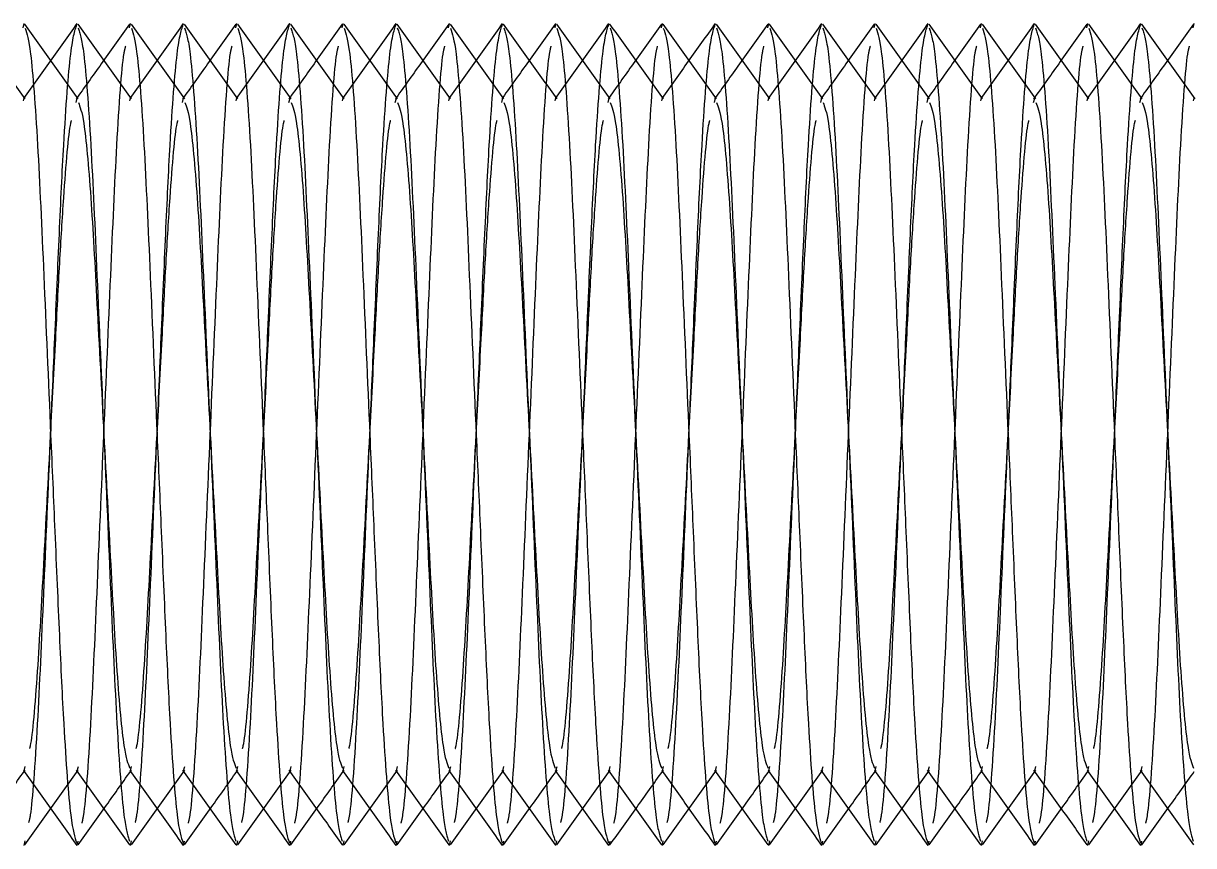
# Model space of a CAD drawing. Header units: metres. Extents: x 0 to 63075, y 0 to 44550.
# Drawn here: x 36591.33 to 36613.33, y 35156.54 to 35172 of the extents above; entities that cross this region are included whole.
import ezdxf

# ---------------------------------------------------------------- set-up
doc = ezdxf.new("R2010")
doc.units = ezdxf.units.M
doc.header["$LTSCALE"] = 75
doc.linetypes.add('HIDDEN2', pattern=[4.7625, 3.175, -1.5875])
for name, color, linetype in [('SDM', 7, 'Continuous'), ('SL4', 4, 'Continuous'), ('ST1', 7, 'HIDDEN2')]:
    doc.layers.add(name, color=color, linetype=linetype)

# ---------------------------------------------------------------- blocks, each defined once
blk = doc.blocks.new('A$Cf5e9a517')
at = {"layer": 'SL4'}
for p, q in [((429.071, 1605.993), (429.089, 1606.077)), ((431.071, 1605.993), (431.089, 1606.077)), ((433.071, 1605.993), (433.089, 1606.077)), ((435.071, 1605.993), (435.089, 1606.077)), ((437.071, 1605.993), (437.089, 1606.077)), ((439.071, 1605.993), (439.089, 1606.077)), ((441.071, 1605.993), (441.089, 1606.077)), ((443.071, 1605.993), (443.089, 1606.077)), ((445.071, 1605.993), (445.089, 1606.077)), ((447.071, 1605.993), (447.089, 1606.077)), ((449.071, 1605.993), (449.089, 1606.077)), ((451.071, 1605.993), (451.089, 1606.077)), ((430.089, 1590.623), (430.106, 1590.704)), ((432.089, 1590.623), (432.106, 1590.704)), ((434.089, 1590.623), (434.106, 1590.704)), ((436.089, 1590.623), (436.106, 1590.704)), ((438.089, 1590.623), (438.106, 1590.704)), ((440.089, 1590.623), (440.106, 1590.704)), ((442.089, 1590.623), (442.106, 1590.704)), ((444.089, 1590.623), (444.106, 1590.704)), ((446.089, 1590.623), (446.106, 1590.704)), ((448.089, 1590.623), (448.106, 1590.704)), ((450.089, 1590.623), (450.106, 1590.704))]:
    blk.add_line(p, q, dxfattribs=at)
for points, knots in [([(430.108, 1604.657), (429.941, 1604.892), (429.607, 1605.36), (429.273, 1605.83), (429.106, 1606.064)], [0, 0, 0, 0, 0.49997, 1, 1, 1, 1]), ([(431.072, 1606.065), (430.905, 1605.831), (430.577, 1605.37), (430.249, 1604.91), (430.089, 1604.685)], [0, 0, 0, 0, 0.510193, 1, 1, 1, 1]), ([(432.108, 1604.657), (431.941, 1604.892), (431.607, 1605.36), (431.273, 1605.83), (431.106, 1606.064)], [0, 0, 0, 0, 0.49997, 1, 1, 1, 1]), ([(433.072, 1606.065), (432.905, 1605.831), (432.577, 1605.37), (432.249, 1604.91), (432.089, 1604.685)], [0, 0, 0, 0, 0.510193, 1, 1, 1, 1]), ([(434.108, 1604.657), (433.941, 1604.892), (433.607, 1605.36), (433.273, 1605.83), (433.106, 1606.064)], [0, 0, 0, 0, 0.49997, 1, 1, 1, 1]), ([(435.072, 1606.065), (434.905, 1605.831), (434.577, 1605.37), (434.249, 1604.91), (434.089, 1604.685)], [0, 0, 0, 0, 0.510193, 1, 1, 1, 1]), ([(436.108, 1604.657), (435.941, 1604.892), (435.607, 1605.36), (435.273, 1605.83), (435.106, 1606.064)], [0, 0, 0, 0, 0.49997, 1, 1, 1, 1]), ([(437.072, 1606.065), (436.905, 1605.831), (436.577, 1605.37), (436.249, 1604.91), (436.089, 1604.685)], [0, 0, 0, 0, 0.510193, 1, 1, 1, 1]), ([(438.108, 1604.657), (437.941, 1604.892), (437.607, 1605.36), (437.273, 1605.83), (437.106, 1606.064)], [0, 0, 0, 0, 0.49997, 1, 1, 1, 1]), ([(439.072, 1606.065), (438.905, 1605.831), (438.577, 1605.37), (438.249, 1604.91), (438.089, 1604.685)], [0, 0, 0, 0, 0.510193, 1, 1, 1, 1]), ([(440.108, 1604.657), (439.941, 1604.892), (439.607, 1605.36), (439.273, 1605.83), (439.106, 1606.064)], [0, 0, 0, 0, 0.49997, 1, 1, 1, 1]), ([(441.072, 1606.065), (440.905, 1605.831), (440.577, 1605.37), (440.249, 1604.91), (440.089, 1604.685)], [0, 0, 0, 0, 0.510193, 1, 1, 1, 1]), ([(442.108, 1604.657), (441.941, 1604.892), (441.607, 1605.36), (441.273, 1605.83), (441.106, 1606.064)], [0, 0, 0, 0, 0.49997, 1, 1, 1, 1]), ([(443.072, 1606.065), (442.905, 1605.831), (442.577, 1605.37), (442.249, 1604.91), (442.089, 1604.685)], [0, 0, 0, 0, 0.5101931, 1, 1, 1, 1]), ([(444.108, 1604.657), (443.941, 1604.892), (443.607, 1605.36), (443.273, 1605.83), (443.106, 1606.064)], [0, 0, 0, 0, 0.49997, 1, 1, 1, 1]), ([(445.072, 1606.065), (444.905, 1605.831), (444.577, 1605.37), (444.249, 1604.91), (444.089, 1604.685)], [0, 0, 0, 0, 0.5101931, 1, 1, 1, 1]), ([(446.108, 1604.657), (445.941, 1604.892), (445.607, 1605.36), (445.273, 1605.83), (445.106, 1606.064)], [0, 0, 0, 0, 0.49997, 1, 1, 1, 1]), ([(447.072, 1606.065), (446.905, 1605.831), (446.577, 1605.37), (446.249, 1604.91), (446.089, 1604.685)], [0, 0, 0, 0, 0.5101931, 1, 1, 1, 1]), ([(448.108, 1604.657), (447.941, 1604.892), (447.607, 1605.36), (447.273, 1605.83), (447.106, 1606.064)], [0, 0, 0, 0, 0.49997, 1, 1, 1, 1]), ([(449.072, 1606.065), (448.905, 1605.831), (448.577, 1605.37), (448.249, 1604.91), (448.089, 1604.685)], [0, 0, 0, 0, 0.510193, 1, 1, 1, 1]), ([(450.108, 1604.657), (449.941, 1604.892), (449.607, 1605.36), (449.273, 1605.83), (449.106, 1606.064)], [0, 0, 0, 0, 0.49997, 1, 1, 1, 1]), ([(451.072, 1606.065), (450.905, 1605.831), (450.577, 1605.37), (450.249, 1604.91), (450.089, 1604.685)], [0, 0, 0, 0, 0.510193, 1, 1, 1, 1]), ([(429.107, 1605.989), (429.141, 1605.887), (429.216, 1605.661), (429.345, 1603.939), (429.458, 1601.39), (429.571, 1598.751), (429.672, 1596.426), (429.752, 1594.531), (429.845, 1592.591), (429.964, 1591.009), (430.041, 1590.781), (430.078, 1590.674)], [0, 0, 0, 0, 0.1083278, 0.2394956, 0.3654849, 0.4955173, 0.5738097, 0.663359, 0.7524373, 0.8836052, 1, 1, 1, 1]), ([(431.107, 1605.989), (431.141, 1605.887), (431.216, 1605.661), (431.345, 1603.939), (431.458, 1601.39), (431.571, 1598.751), (431.672, 1596.426), (431.752, 1594.531), (431.845, 1592.591), (431.964, 1591.009), (432.041, 1590.781), (432.078, 1590.674)], [0, 0, 0, 0, 0.108328, 0.239496, 0.365485, 0.495517, 0.57381, 0.663359, 0.752437, 0.883605, 1, 1, 1, 1]), ([(433.107, 1605.989), (433.141, 1605.887), (433.216, 1605.661), (433.345, 1603.939), (433.458, 1601.39), (433.571, 1598.751), (433.672, 1596.426), (433.752, 1594.531), (433.845, 1592.591), (433.964, 1591.009), (434.041, 1590.781), (434.078, 1590.674)], [0, 0, 0, 0, 0.108328, 0.239496, 0.365485, 0.495517, 0.57381, 0.663359, 0.752437, 0.883605, 1, 1, 1, 1]), ([(435.107, 1605.989), (435.141, 1605.887), (435.216, 1605.661), (435.345, 1603.939), (435.458, 1601.39), (435.571, 1598.751), (435.672, 1596.426), (435.752, 1594.531), (435.845, 1592.591), (435.964, 1591.009), (436.041, 1590.781), (436.078, 1590.674)], [0, 0, 0, 0, 0.108328, 0.239496, 0.365485, 0.495517, 0.57381, 0.663359, 0.752437, 0.883605, 1, 1, 1, 1]), ([(437.107, 1605.989), (437.141, 1605.887), (437.216, 1605.661), (437.345, 1603.939), (437.458, 1601.39), (437.571, 1598.751), (437.672, 1596.426), (437.752, 1594.531), (437.845, 1592.591), (437.964, 1591.009), (438.041, 1590.781), (438.078, 1590.674)], [0, 0, 0, 0, 0.108328, 0.239496, 0.365485, 0.495517, 0.57381, 0.663359, 0.752437, 0.883605, 1, 1, 1, 1]), ([(439.107, 1605.989), (439.141, 1605.887), (439.216, 1605.661), (439.345, 1603.939), (439.458, 1601.39), (439.571, 1598.751), (439.672, 1596.426), (439.752, 1594.531), (439.845, 1592.591), (439.964, 1591.009), (440.041, 1590.781), (440.078, 1590.674)], [0, 0, 0, 0, 0.108328, 0.239496, 0.365485, 0.495517, 0.57381, 0.663359, 0.752437, 0.883605, 1, 1, 1, 1]), ([(441.107, 1605.989), (441.141, 1605.887), (441.216, 1605.661), (441.345, 1603.939), (441.458, 1601.39), (441.571, 1598.751), (441.672, 1596.426), (441.752, 1594.531), (441.845, 1592.591), (441.964, 1591.009), (442.041, 1590.781), (442.078, 1590.674)], [0, 0, 0, 0, 0.108328, 0.239496, 0.365485, 0.495517, 0.57381, 0.663359, 0.752437, 0.883605, 1, 1, 1, 1]), ([(443.107, 1605.989), (443.141, 1605.887), (443.216, 1605.661), (443.345, 1603.939), (443.458, 1601.39), (443.571, 1598.751), (443.672, 1596.426), (443.752, 1594.531), (443.845, 1592.591), (443.964, 1591.009), (444.041, 1590.781), (444.078, 1590.674)], [0, 0, 0, 0, 0.108328, 0.239496, 0.365485, 0.495517, 0.57381, 0.663359, 0.752437, 0.883605, 1, 1, 1, 1]), ([(445.107, 1605.989), (445.141, 1605.887), (445.216, 1605.661), (445.345, 1603.939), (445.458, 1601.39), (445.571, 1598.751), (445.672, 1596.426), (445.752, 1594.531), (445.845, 1592.591), (445.964, 1591.009), (446.041, 1590.781), (446.078, 1590.674)], [0, 0, 0, 0, 0.108328, 0.239496, 0.365485, 0.495517, 0.57381, 0.663359, 0.752437, 0.883605, 1, 1, 1, 1]), ([(447.107, 1605.989), (447.141, 1605.887), (447.216, 1605.661), (447.345, 1603.939), (447.458, 1601.39), (447.571, 1598.751), (447.672, 1596.426), (447.752, 1594.531), (447.845, 1592.591), (447.964, 1591.009), (448.041, 1590.781), (448.078, 1590.674)], [0, 0, 0, 0, 0.108328, 0.239496, 0.365485, 0.495517, 0.57381, 0.663359, 0.752437, 0.883605, 1, 1, 1, 1]), ([(449.107, 1605.989), (449.141, 1605.887), (449.216, 1605.661), (449.345, 1603.939), (449.458, 1601.39), (449.571, 1598.751), (449.672, 1596.426), (449.752, 1594.531), (449.845, 1592.591), (449.964, 1591.009), (450.041, 1590.781), (450.078, 1590.674)], [0, 0, 0, 0, 0.108328, 0.239496, 0.365485, 0.495517, 0.57381, 0.663359, 0.752437, 0.883605, 1, 1, 1, 1]), ([(430.109, 1604.592), (430.142, 1604.509), (430.216, 1604.325), (430.345, 1602.922), (430.458, 1600.835), (430.589, 1598.35), (430.719, 1595.865), (430.832, 1593.776), (430.963, 1592.352), (431.04, 1592.166), (431.076, 1592.079)], [0, 0, 0, 0, 0.106972, 0.238781, 0.365377, 0.496042, 0.626708, 0.753304, 0.885113, 1, 1, 1, 1]), ([(432.109, 1604.592), (432.142, 1604.509), (432.216, 1604.325), (432.345, 1602.922), (432.458, 1600.835), (432.589, 1598.35), (432.719, 1595.865), (432.832, 1593.776), (432.963, 1592.352), (433.04, 1592.166), (433.076, 1592.079)], [0, 0, 0, 0, 0.1069717, 0.2387806, 0.3653767, 0.4960425, 0.6267083, 0.7533044, 0.8851133, 1, 1, 1, 1]), ([(434.109, 1604.592), (434.142, 1604.509), (434.216, 1604.325), (434.345, 1602.922), (434.458, 1600.835), (434.589, 1598.35), (434.719, 1595.865), (434.832, 1593.776), (434.963, 1592.352), (435.04, 1592.166), (435.076, 1592.079)], [0, 0, 0, 0, 0.106972, 0.238781, 0.365377, 0.496042, 0.626708, 0.753304, 0.885113, 1, 1, 1, 1]), ([(436.109, 1604.592), (436.142, 1604.509), (436.216, 1604.325), (436.345, 1602.922), (436.458, 1600.835), (436.589, 1598.35), (436.719, 1595.865), (436.832, 1593.776), (436.963, 1592.352), (437.04, 1592.166), (437.076, 1592.079)], [0, 0, 0, 0, 0.106972, 0.238781, 0.365377, 0.496042, 0.626708, 0.753304, 0.885113, 1, 1, 1, 1]), ([(438.109, 1604.592), (438.142, 1604.509), (438.216, 1604.325), (438.345, 1602.922), (438.458, 1600.835), (438.589, 1598.35), (438.719, 1595.865), (438.832, 1593.776), (438.963, 1592.352), (439.04, 1592.166), (439.076, 1592.079)], [0, 0, 0, 0, 0.106972, 0.238781, 0.365377, 0.496042, 0.626708, 0.753304, 0.885113, 1, 1, 1, 1]), ([(440.109, 1604.592), (440.142, 1604.509), (440.216, 1604.325), (440.345, 1602.922), (440.458, 1600.835), (440.589, 1598.35), (440.719, 1595.865), (440.832, 1593.776), (440.963, 1592.352), (441.04, 1592.166), (441.076, 1592.079)], [0, 0, 0, 0, 0.106972, 0.238781, 0.365377, 0.496042, 0.626708, 0.753304, 0.885113, 1, 1, 1, 1]), ([(442.109, 1604.592), (442.142, 1604.509), (442.216, 1604.325), (442.345, 1602.922), (442.458, 1600.835), (442.589, 1598.35), (442.719, 1595.865), (442.832, 1593.776), (442.963, 1592.352), (443.04, 1592.166), (443.076, 1592.079)], [0, 0, 0, 0, 0.106972, 0.238781, 0.365377, 0.496042, 0.626708, 0.753304, 0.885113, 1, 1, 1, 1]), ([(444.109, 1604.592), (444.142, 1604.509), (444.216, 1604.325), (444.345, 1602.922), (444.458, 1600.835), (444.589, 1598.35), (444.719, 1595.865), (444.832, 1593.776), (444.963, 1592.352), (445.04, 1592.166), (445.076, 1592.079)], [0, 0, 0, 0, 0.106972, 0.238781, 0.365377, 0.496042, 0.626708, 0.753304, 0.885113, 1, 1, 1, 1]), ([(446.109, 1604.592), (446.142, 1604.509), (446.216, 1604.325), (446.345, 1602.922), (446.458, 1600.835), (446.589, 1598.35), (446.719, 1595.865), (446.832, 1593.776), (446.963, 1592.352), (447.04, 1592.166), (447.076, 1592.079)], [0, 0, 0, 0, 0.106972, 0.238781, 0.365377, 0.496042, 0.626708, 0.753304, 0.885113, 1, 1, 1, 1]), ([(448.109, 1604.592), (448.142, 1604.509), (448.216, 1604.325), (448.345, 1602.922), (448.458, 1600.835), (448.589, 1598.35), (448.719, 1595.865), (448.832, 1593.776), (448.963, 1592.352), (449.04, 1592.166), (449.076, 1592.079)], [0, 0, 0, 0, 0.106972, 0.238781, 0.365377, 0.496042, 0.626708, 0.753304, 0.885113, 1, 1, 1, 1]), ([(450.109, 1604.592), (450.142, 1604.509), (450.216, 1604.325), (450.345, 1602.922), (450.458, 1600.835), (450.589, 1598.35), (450.719, 1595.865), (450.832, 1593.776), (450.963, 1592.352), (451.04, 1592.166), (451.076, 1592.079)], [0, 0, 0, 0, 0.106972, 0.238781, 0.365377, 0.496042, 0.626708, 0.753304, 0.885113, 1, 1, 1, 1]), ([(428.444, 1591.111), (428.498, 1591.187), (428.713, 1591.488), (428.928, 1591.79), (429.089, 1592.016)], [0, 0, 0, 0, 0.251413, 1, 1, 1, 1]), ([(429.076, 1592.035), (429.243, 1591.8), (429.577, 1591.331), (429.911, 1590.862), (430.079, 1590.627)], [0, 0, 0, 0, 0.499965, 1, 1, 1, 1]), ([(430.104, 1590.634), (430.272, 1590.869), (430.6, 1591.329), (430.928, 1591.79), (431.089, 1592.016)], [0, 0, 0, 0, 0.5096866, 1, 1, 1, 1]), ([(431.076, 1592.035), (431.243, 1591.8), (431.577, 1591.331), (431.911, 1590.862), (432.079, 1590.627)], [0, 0, 0, 0, 0.499965, 1, 1, 1, 1]), ([(432.104, 1590.634), (432.272, 1590.869), (432.6, 1591.329), (432.928, 1591.79), (433.089, 1592.016)], [0, 0, 0, 0, 0.509687, 1, 1, 1, 1]), ([(433.076, 1592.035), (433.243, 1591.8), (433.577, 1591.331), (433.911, 1590.862), (434.079, 1590.627)], [0, 0, 0, 0, 0.499965, 1, 1, 1, 1]), ([(434.104, 1590.634), (434.272, 1590.869), (434.6, 1591.329), (434.928, 1591.79), (435.089, 1592.016)], [0, 0, 0, 0, 0.5096866, 1, 1, 1, 1]), ([(435.076, 1592.035), (435.243, 1591.8), (435.577, 1591.331), (435.911, 1590.862), (436.079, 1590.627)], [0, 0, 0, 0, 0.499965, 1, 1, 1, 1]), ([(436.104, 1590.634), (436.272, 1590.869), (436.6, 1591.329), (436.928, 1591.79), (437.089, 1592.016)], [0, 0, 0, 0, 0.509687, 1, 1, 1, 1]), ([(437.076, 1592.035), (437.243, 1591.8), (437.577, 1591.331), (437.911, 1590.862), (438.079, 1590.627)], [0, 0, 0, 0, 0.499965, 1, 1, 1, 1]), ([(438.104, 1590.634), (438.272, 1590.869), (438.6, 1591.329), (438.928, 1591.79), (439.089, 1592.016)], [0, 0, 0, 0, 0.5096866, 1, 1, 1, 1]), ([(439.076, 1592.035), (439.243, 1591.8), (439.577, 1591.331), (439.911, 1590.862), (440.079, 1590.627)], [0, 0, 0, 0, 0.499965, 1, 1, 1, 1]), ([(440.104, 1590.634), (440.272, 1590.869), (440.6, 1591.329), (440.928, 1591.79), (441.089, 1592.016)], [0, 0, 0, 0, 0.509687, 1, 1, 1, 1]), ([(441.076, 1592.035), (441.243, 1591.8), (441.577, 1591.331), (441.911, 1590.862), (442.079, 1590.627)], [0, 0, 0, 0, 0.499965, 1, 1, 1, 1]), ([(442.104, 1590.634), (442.272, 1590.869), (442.6, 1591.329), (442.928, 1591.79), (443.089, 1592.016)], [0, 0, 0, 0, 0.5096866, 1, 1, 1, 1]), ([(443.076, 1592.035), (443.243, 1591.8), (443.577, 1591.331), (443.911, 1590.862), (444.079, 1590.627)], [0, 0, 0, 0, 0.499965, 1, 1, 1, 1]), ([(444.104, 1590.634), (444.272, 1590.869), (444.6, 1591.329), (444.928, 1591.79), (445.089, 1592.016)], [0, 0, 0, 0, 0.509687, 1, 1, 1, 1]), ([(445.076, 1592.035), (445.243, 1591.8), (445.577, 1591.331), (445.911, 1590.862), (446.079, 1590.627)], [0, 0, 0, 0, 0.499965, 1, 1, 1, 1]), ([(446.104, 1590.634), (446.272, 1590.869), (446.6, 1591.329), (446.928, 1591.79), (447.089, 1592.016)], [0, 0, 0, 0, 0.509687, 1, 1, 1, 1]), ([(447.076, 1592.035), (447.243, 1591.8), (447.577, 1591.331), (447.911, 1590.862), (448.079, 1590.627)], [0, 0, 0, 0, 0.499965, 1, 1, 1, 1]), ([(448.104, 1590.634), (448.272, 1590.869), (448.6, 1591.329), (448.928, 1591.79), (449.089, 1592.016)], [0, 0, 0, 0, 0.5096866, 1, 1, 1, 1]), ([(449.076, 1592.035), (449.243, 1591.8), (449.577, 1591.331), (449.911, 1590.862), (450.079, 1590.627)], [0, 0, 0, 0, 0.499965, 1, 1, 1, 1]), ([(450.104, 1590.634), (450.272, 1590.869), (450.6, 1591.329), (450.928, 1591.79), (451.089, 1592.016)], [0, 0, 0, 0, 0.509687, 1, 1, 1, 1])]:
    blk.add_open_spline(points, degree=3, knots=knots, dxfattribs=at)
at = {"layer": 'ST1'}
for p, q in [((430.089, 1604.685), (430.069, 1604.657)), ((432.089, 1604.685), (432.069, 1604.657)), ((434.089, 1604.685), (434.069, 1604.657)), ((436.089, 1604.685), (436.069, 1604.657)), ((438.089, 1604.685), (438.069, 1604.657)), ((440.089, 1604.685), (440.069, 1604.657)), ((442.089, 1604.685), (442.069, 1604.657)), ((444.089, 1604.685), (444.069, 1604.657)), ((446.089, 1604.685), (446.069, 1604.657)), ((448.089, 1604.685), (448.069, 1604.657)), ((450.089, 1604.685), (450.069, 1604.657)), ((429.076, 1604.621), (429.089, 1604.671)), ((430.068, 1604.592), (430.089, 1604.671)), ((431.076, 1604.621), (431.089, 1604.671)), ((432.068, 1604.592), (432.089, 1604.671)), ((433.076, 1604.621), (433.089, 1604.671)), ((434.068, 1604.592), (434.089, 1604.671)), ((435.076, 1604.621), (435.089, 1604.671)), ((436.068, 1604.592), (436.089, 1604.671)), ((437.076, 1604.621), (437.089, 1604.671)), ((438.068, 1604.592), (438.089, 1604.671)), ((439.076, 1604.621), (439.089, 1604.671)), ((440.068, 1604.592), (440.089, 1604.671)), ((441.076, 1604.621), (441.089, 1604.671)), ((442.068, 1604.592), (442.089, 1604.671)), ((443.076, 1604.621), (443.089, 1604.671)), ((444.068, 1604.592), (444.089, 1604.671)), ((445.076, 1604.621), (445.089, 1604.671)), ((446.068, 1604.592), (446.089, 1604.671)), ((447.076, 1604.621), (447.089, 1604.671)), ((448.068, 1604.592), (448.089, 1604.671)), ((449.076, 1604.621), (449.089, 1604.671)), ((450.068, 1604.592), (450.089, 1604.671)), ((451.076, 1604.621), (451.089, 1604.671)), ((429.089, 1592.029), (429.109, 1592.107)), ((429.089, 1592.016), (429.108, 1592.043)), ((430.089, 1592.029), (430.109, 1592.108)), ((431.089, 1592.029), (431.109, 1592.107)), ((431.089, 1592.016), (431.108, 1592.043)), ((432.089, 1592.029), (432.109, 1592.108)), ((433.089, 1592.029), (433.109, 1592.107)), ((433.089, 1592.016), (433.108, 1592.043)), ((434.089, 1592.029), (434.109, 1592.108)), ((435.089, 1592.029), (435.109, 1592.107)), ((435.089, 1592.016), (435.108, 1592.043)), ((436.089, 1592.029), (436.109, 1592.108)), ((437.089, 1592.029), (437.109, 1592.107)), ((437.089, 1592.016), (437.108, 1592.043)), ((438.089, 1592.029), (438.109, 1592.108)), ((439.089, 1592.029), (439.109, 1592.107)), ((439.089, 1592.016), (439.108, 1592.043)), ((440.089, 1592.029), (440.109, 1592.108)), ((441.089, 1592.029), (441.109, 1592.107)), ((441.089, 1592.016), (441.108, 1592.043)), ((442.089, 1592.029), (442.109, 1592.108)), ((443.089, 1592.029), (443.109, 1592.107)), ((443.089, 1592.016), (443.108, 1592.043)), ((444.089, 1592.029), (444.109, 1592.108)), ((445.089, 1592.029), (445.109, 1592.107)), ((445.089, 1592.016), (445.108, 1592.043)), ((446.089, 1592.029), (446.109, 1592.108)), ((447.089, 1592.029), (447.109, 1592.107)), ((447.089, 1592.016), (447.108, 1592.043)), ((448.089, 1592.029), (448.109, 1592.108)), ((449.089, 1592.029), (449.109, 1592.107)), ((449.089, 1592.016), (449.108, 1592.043)), ((450.089, 1592.029), (450.109, 1592.108)), ((429.089, 1590.623), (429.107, 1590.711)), ((431.089, 1590.623), (431.107, 1590.711)), ((433.089, 1590.623), (433.107, 1590.711)), ((435.089, 1590.623), (435.107, 1590.711)), ((437.089, 1590.623), (437.107, 1590.711)), ((439.089, 1590.623), (439.107, 1590.711)), ((441.089, 1590.623), (441.107, 1590.711)), ((443.089, 1590.623), (443.107, 1590.711)), ((445.089, 1590.623), (445.107, 1590.711)), ((447.089, 1590.623), (447.107, 1590.711)), ((449.089, 1590.623), (449.107, 1590.711))]:
    blk.add_line(p, q, dxfattribs=at)
for points, knots in [([(429.108, 1604.657), (428.941, 1604.892), (428.606, 1605.362), (428.272, 1605.831), (428.104, 1606.066)], [0, 0, 0, 0, 0.499937, 1, 1, 1, 1]), ([(430.079, 1606.073), (429.911, 1605.838), (429.577, 1605.369), (429.243, 1604.9), (429.076, 1604.665)], [0, 0, 0, 0, 0.500035, 1, 1, 1, 1]), ([(429.179, 1591.054), (429.19, 1591.095), (429.242, 1591.3), (429.346, 1592.797), (429.458, 1595.3), (429.571, 1597.95), (429.672, 1600.274), (429.752, 1602.169), (429.845, 1604.111), (429.968, 1605.732), (430.049, 1605.963), (430.089, 1606.077)], [0, 0, 0, 0, 0.035067, 0.175217, 0.309833, 0.448769, 0.532422, 0.628103, 0.72328, 0.863429, 1, 1, 1, 1]), ([(431.108, 1604.657), (430.941, 1604.892), (430.606, 1605.362), (430.272, 1605.831), (430.104, 1606.066)], [0, 0, 0, 0, 0.4999369, 1, 1, 1, 1]), ([(432.079, 1606.073), (431.911, 1605.838), (431.577, 1605.369), (431.243, 1604.9), (431.076, 1604.665)], [0, 0, 0, 0, 0.500035, 1, 1, 1, 1]), ([(431.179, 1591.054), (431.19, 1591.095), (431.242, 1591.3), (431.346, 1592.797), (431.458, 1595.3), (431.571, 1597.95), (431.672, 1600.274), (431.752, 1602.169), (431.845, 1604.111), (431.968, 1605.732), (432.049, 1605.963), (432.089, 1606.077)], [0, 0, 0, 0, 0.035067, 0.175217, 0.309833, 0.448769, 0.532422, 0.628103, 0.72328, 0.863429, 1, 1, 1, 1]), ([(433.108, 1604.657), (432.941, 1604.892), (432.606, 1605.362), (432.272, 1605.831), (432.104, 1606.066)], [0, 0, 0, 0, 0.499937, 1, 1, 1, 1]), ([(434.079, 1606.073), (433.911, 1605.838), (433.577, 1605.369), (433.243, 1604.9), (433.076, 1604.665)], [0, 0, 0, 0, 0.5000352, 1, 1, 1, 1]), ([(433.179, 1591.054), (433.19, 1591.095), (433.242, 1591.3), (433.346, 1592.797), (433.458, 1595.3), (433.571, 1597.95), (433.672, 1600.274), (433.752, 1602.169), (433.845, 1604.111), (433.968, 1605.732), (434.049, 1605.963), (434.089, 1606.077)], [0, 0, 0, 0, 0.0350675, 0.1752166, 0.3098326, 0.4487685, 0.5324217, 0.6281026, 0.7232803, 0.8634294, 1, 1, 1, 1]), ([(435.108, 1604.657), (434.941, 1604.892), (434.606, 1605.362), (434.272, 1605.831), (434.104, 1606.066)], [0, 0, 0, 0, 0.4999369, 1, 1, 1, 1]), ([(436.079, 1606.073), (435.911, 1605.838), (435.577, 1605.369), (435.243, 1604.9), (435.076, 1604.665)], [0, 0, 0, 0, 0.500035, 1, 1, 1, 1]), ([(435.179, 1591.054), (435.19, 1591.095), (435.242, 1591.3), (435.346, 1592.797), (435.458, 1595.3), (435.571, 1597.95), (435.672, 1600.274), (435.752, 1602.169), (435.845, 1604.111), (435.968, 1605.732), (436.049, 1605.963), (436.089, 1606.077)], [0, 0, 0, 0, 0.035067, 0.175217, 0.309833, 0.448769, 0.532422, 0.628103, 0.72328, 0.863429, 1, 1, 1, 1]), ([(437.108, 1604.657), (436.941, 1604.892), (436.606, 1605.362), (436.272, 1605.831), (436.104, 1606.066)], [0, 0, 0, 0, 0.499937, 1, 1, 1, 1]), ([(438.079, 1606.073), (437.911, 1605.838), (437.577, 1605.369), (437.243, 1604.9), (437.076, 1604.665)], [0, 0, 0, 0, 0.500035, 1, 1, 1, 1]), ([(437.179, 1591.054), (437.19, 1591.095), (437.242, 1591.3), (437.346, 1592.797), (437.458, 1595.3), (437.571, 1597.95), (437.672, 1600.274), (437.752, 1602.169), (437.845, 1604.111), (437.968, 1605.732), (438.049, 1605.963), (438.089, 1606.077)], [0, 0, 0, 0, 0.035067, 0.175217, 0.309833, 0.448769, 0.532422, 0.628103, 0.72328, 0.863429, 1, 1, 1, 1]), ([(439.108, 1604.657), (438.941, 1604.892), (438.606, 1605.362), (438.272, 1605.831), (438.104, 1606.066)], [0, 0, 0, 0, 0.499937, 1, 1, 1, 1]), ([(440.079, 1606.073), (439.911, 1605.838), (439.577, 1605.369), (439.243, 1604.9), (439.076, 1604.665)], [0, 0, 0, 0, 0.5000352, 1, 1, 1, 1]), ([(439.179, 1591.054), (439.19, 1591.095), (439.242, 1591.3), (439.346, 1592.797), (439.458, 1595.3), (439.571, 1597.95), (439.672, 1600.274), (439.752, 1602.169), (439.845, 1604.111), (439.968, 1605.732), (440.049, 1605.963), (440.089, 1606.077)], [0, 0, 0, 0, 0.035067, 0.175217, 0.309833, 0.448769, 0.532422, 0.628103, 0.72328, 0.863429, 1, 1, 1, 1]), ([(441.108, 1604.657), (440.941, 1604.892), (440.606, 1605.362), (440.272, 1605.831), (440.104, 1606.066)], [0, 0, 0, 0, 0.499937, 1, 1, 1, 1]), ([(442.079, 1606.073), (441.911, 1605.838), (441.577, 1605.369), (441.243, 1604.9), (441.076, 1604.665)], [0, 0, 0, 0, 0.5000352, 1, 1, 1, 1]), ([(441.179, 1591.054), (441.19, 1591.095), (441.242, 1591.3), (441.346, 1592.797), (441.458, 1595.3), (441.571, 1597.95), (441.672, 1600.274), (441.752, 1602.169), (441.845, 1604.111), (441.968, 1605.732), (442.049, 1605.963), (442.089, 1606.077)], [0, 0, 0, 0, 0.035067, 0.175217, 0.309833, 0.448769, 0.532422, 0.628103, 0.72328, 0.863429, 1, 1, 1, 1]), ([(443.108, 1604.657), (442.941, 1604.892), (442.606, 1605.362), (442.272, 1605.831), (442.104, 1606.066)], [0, 0, 0, 0, 0.499937, 1, 1, 1, 1]), ([(444.079, 1606.073), (443.911, 1605.838), (443.577, 1605.369), (443.243, 1604.9), (443.076, 1604.665)], [0, 0, 0, 0, 0.500035, 1, 1, 1, 1]), ([(443.179, 1591.054), (443.19, 1591.095), (443.242, 1591.3), (443.346, 1592.797), (443.458, 1595.3), (443.571, 1597.95), (443.672, 1600.274), (443.752, 1602.169), (443.845, 1604.111), (443.968, 1605.732), (444.049, 1605.963), (444.089, 1606.077)], [0, 0, 0, 0, 0.035067, 0.175217, 0.309833, 0.448769, 0.532422, 0.628103, 0.72328, 0.863429, 1, 1, 1, 1]), ([(445.108, 1604.657), (444.941, 1604.892), (444.606, 1605.362), (444.272, 1605.831), (444.104, 1606.066)], [0, 0, 0, 0, 0.499937, 1, 1, 1, 1]), ([(446.079, 1606.073), (445.911, 1605.838), (445.577, 1605.369), (445.243, 1604.9), (445.076, 1604.665)], [0, 0, 0, 0, 0.500035, 1, 1, 1, 1]), ([(445.179, 1591.054), (445.19, 1591.095), (445.242, 1591.3), (445.346, 1592.797), (445.458, 1595.3), (445.571, 1597.95), (445.672, 1600.274), (445.752, 1602.169), (445.845, 1604.111), (445.968, 1605.732), (446.049, 1605.963), (446.089, 1606.077)], [0, 0, 0, 0, 0.035067, 0.175217, 0.309833, 0.448769, 0.532422, 0.628103, 0.72328, 0.863429, 1, 1, 1, 1]), ([(447.108, 1604.657), (446.941, 1604.892), (446.606, 1605.362), (446.272, 1605.831), (446.104, 1606.066)], [0, 0, 0, 0, 0.499937, 1, 1, 1, 1]), ([(448.079, 1606.073), (447.911, 1605.838), (447.577, 1605.369), (447.243, 1604.9), (447.076, 1604.665)], [0, 0, 0, 0, 0.500035, 1, 1, 1, 1]), ([(447.179, 1591.054), (447.19, 1591.095), (447.242, 1591.3), (447.346, 1592.797), (447.458, 1595.3), (447.571, 1597.95), (447.672, 1600.274), (447.752, 1602.169), (447.845, 1604.111), (447.968, 1605.732), (448.049, 1605.963), (448.089, 1606.077)], [0, 0, 0, 0, 0.035067, 0.175217, 0.309833, 0.448769, 0.532422, 0.628103, 0.72328, 0.863429, 1, 1, 1, 1]), ([(449.108, 1604.657), (448.941, 1604.892), (448.606, 1605.362), (448.272, 1605.831), (448.104, 1606.066)], [0, 0, 0, 0, 0.499937, 1, 1, 1, 1]), ([(450.079, 1606.073), (449.911, 1605.838), (449.577, 1605.369), (449.243, 1604.9), (449.076, 1604.665)], [0, 0, 0, 0, 0.500035, 1, 1, 1, 1]), ([(449.179, 1591.054), (449.19, 1591.095), (449.242, 1591.3), (449.346, 1592.797), (449.458, 1595.3), (449.571, 1597.95), (449.672, 1600.274), (449.752, 1602.169), (449.845, 1604.111), (449.968, 1605.732), (450.049, 1605.963), (450.089, 1606.077)], [0, 0, 0, 0, 0.035067, 0.175217, 0.309833, 0.448769, 0.532422, 0.628103, 0.72328, 0.863429, 1, 1, 1, 1]), ([(451.108, 1604.657), (450.941, 1604.892), (450.606, 1605.362), (450.272, 1605.831), (450.104, 1606.066)], [0, 0, 0, 0, 0.499937, 1, 1, 1, 1]), ([(430.106, 1605.996), (430.14, 1605.893), (430.215, 1605.666), (430.345, 1603.94), (430.458, 1601.388), (430.589, 1598.35), (430.719, 1595.312), (430.832, 1592.761), (430.962, 1591.036), (431.037, 1590.81), (431.071, 1590.707)], [0, 0, 0, 0, 0.110571, 0.242596, 0.369408, 0.50029, 0.631172, 0.757984, 0.890008, 1, 1, 1, 1]), ([(432.106, 1605.996), (432.14, 1605.893), (432.215, 1605.666), (432.345, 1603.94), (432.458, 1601.388), (432.589, 1598.35), (432.719, 1595.312), (432.832, 1592.761), (432.962, 1591.036), (433.037, 1590.81), (433.071, 1590.707)], [0, 0, 0, 0, 0.110571, 0.242596, 0.369408, 0.50029, 0.631172, 0.757984, 0.890008, 1, 1, 1, 1]), ([(434.106, 1605.996), (434.14, 1605.893), (434.215, 1605.666), (434.345, 1603.94), (434.458, 1601.388), (434.589, 1598.35), (434.719, 1595.312), (434.832, 1592.761), (434.962, 1591.036), (435.037, 1590.81), (435.071, 1590.707)], [0, 0, 0, 0, 0.110571, 0.242596, 0.369408, 0.50029, 0.631172, 0.757984, 0.890008, 1, 1, 1, 1]), ([(436.106, 1605.996), (436.14, 1605.893), (436.215, 1605.666), (436.345, 1603.94), (436.458, 1601.388), (436.589, 1598.35), (436.719, 1595.312), (436.832, 1592.761), (436.962, 1591.036), (437.037, 1590.81), (437.071, 1590.707)], [0, 0, 0, 0, 0.110571, 0.242596, 0.369408, 0.50029, 0.631172, 0.757984, 0.890008, 1, 1, 1, 1]), ([(438.106, 1605.996), (438.14, 1605.893), (438.215, 1605.666), (438.345, 1603.94), (438.458, 1601.388), (438.589, 1598.35), (438.719, 1595.312), (438.832, 1592.761), (438.962, 1591.036), (439.037, 1590.81), (439.071, 1590.707)], [0, 0, 0, 0, 0.110571, 0.242596, 0.369408, 0.50029, 0.631172, 0.757984, 0.890008, 1, 1, 1, 1]), ([(440.106, 1605.996), (440.14, 1605.893), (440.215, 1605.666), (440.345, 1603.94), (440.458, 1601.388), (440.589, 1598.35), (440.719, 1595.312), (440.832, 1592.761), (440.962, 1591.036), (441.037, 1590.81), (441.071, 1590.707)], [0, 0, 0, 0, 0.1105714, 0.242596, 0.3694081, 0.5002899, 0.6311716, 0.7579837, 0.8900083, 1, 1, 1, 1]), ([(442.106, 1605.996), (442.14, 1605.893), (442.215, 1605.666), (442.345, 1603.94), (442.458, 1601.388), (442.589, 1598.35), (442.719, 1595.312), (442.832, 1592.761), (442.962, 1591.036), (443.037, 1590.81), (443.071, 1590.707)], [0, 0, 0, 0, 0.110571, 0.242596, 0.369408, 0.50029, 0.631172, 0.757984, 0.890008, 1, 1, 1, 1]), ([(444.106, 1605.996), (444.14, 1605.893), (444.215, 1605.666), (444.345, 1603.94), (444.458, 1601.388), (444.589, 1598.35), (444.719, 1595.312), (444.832, 1592.761), (444.962, 1591.036), (445.037, 1590.81), (445.071, 1590.707)], [0, 0, 0, 0, 0.110571, 0.242596, 0.369408, 0.50029, 0.631172, 0.757984, 0.890008, 1, 1, 1, 1]), ([(446.106, 1605.996), (446.14, 1605.893), (446.215, 1605.666), (446.345, 1603.94), (446.458, 1601.388), (446.589, 1598.35), (446.719, 1595.312), (446.832, 1592.761), (446.962, 1591.036), (447.037, 1590.81), (447.071, 1590.707)], [0, 0, 0, 0, 0.1105714, 0.242596, 0.3694081, 0.5002899, 0.6311716, 0.7579837, 0.8900083, 1, 1, 1, 1]), ([(448.106, 1605.996), (448.14, 1605.893), (448.215, 1605.666), (448.345, 1603.94), (448.458, 1601.388), (448.589, 1598.35), (448.719, 1595.312), (448.832, 1592.761), (448.962, 1591.036), (449.037, 1590.81), (449.071, 1590.707)], [0, 0, 0, 0, 0.110571, 0.242596, 0.369408, 0.50029, 0.631172, 0.757984, 0.890008, 1, 1, 1, 1]), ([(450.106, 1605.996), (450.14, 1605.893), (450.215, 1605.666), (450.345, 1603.94), (450.458, 1601.388), (450.589, 1598.35), (450.719, 1595.312), (450.832, 1592.761), (450.962, 1591.036), (451.037, 1590.81), (451.071, 1590.707)], [0, 0, 0, 0, 0.110571, 0.242596, 0.369408, 0.50029, 0.631172, 0.757984, 0.890008, 1, 1, 1, 1]), ([(430.178, 1591.047), (430.189, 1591.089), (430.241, 1591.295), (430.346, 1592.795), (430.458, 1595.303), (430.589, 1598.35), (430.719, 1601.397), (430.831, 1603.904), (430.936, 1605.403), (430.988, 1605.609), (430.999, 1605.651)], [0, 0, 0, 0, 0.040767, 0.196457, 0.346, 0.500342, 0.654684, 0.804227, 0.959916, 1, 1, 1, 1]), ([(432.178, 1591.047), (432.189, 1591.089), (432.241, 1591.295), (432.346, 1592.795), (432.458, 1595.303), (432.589, 1598.35), (432.719, 1601.397), (432.831, 1603.904), (432.936, 1605.403), (432.988, 1605.609), (432.999, 1605.651)], [0, 0, 0, 0, 0.040767, 0.196457, 0.346, 0.500342, 0.654684, 0.804227, 0.959916, 1, 1, 1, 1]), ([(434.178, 1591.047), (434.189, 1591.089), (434.241, 1591.295), (434.346, 1592.795), (434.458, 1595.303), (434.589, 1598.35), (434.719, 1601.397), (434.831, 1603.904), (434.936, 1605.403), (434.988, 1605.609), (434.999, 1605.651)], [0, 0, 0, 0, 0.040767, 0.196457, 0.346, 0.500342, 0.654684, 0.804227, 0.959916, 1, 1, 1, 1]), ([(436.178, 1591.047), (436.189, 1591.089), (436.241, 1591.295), (436.346, 1592.795), (436.458, 1595.303), (436.589, 1598.35), (436.719, 1601.397), (436.831, 1603.904), (436.936, 1605.403), (436.988, 1605.609), (436.999, 1605.651)], [0, 0, 0, 0, 0.040767, 0.196457, 0.346, 0.500342, 0.654684, 0.804227, 0.959916, 1, 1, 1, 1]), ([(438.178, 1591.047), (438.189, 1591.089), (438.241, 1591.295), (438.346, 1592.795), (438.458, 1595.303), (438.589, 1598.35), (438.719, 1601.397), (438.831, 1603.904), (438.936, 1605.403), (438.988, 1605.609), (438.999, 1605.651)], [0, 0, 0, 0, 0.040767, 0.196457, 0.346, 0.500342, 0.654684, 0.804227, 0.959916, 1, 1, 1, 1]), ([(440.178, 1591.047), (440.189, 1591.089), (440.241, 1591.295), (440.346, 1592.795), (440.458, 1595.303), (440.589, 1598.35), (440.719, 1601.397), (440.831, 1603.904), (440.936, 1605.403), (440.988, 1605.609), (440.999, 1605.651)], [0, 0, 0, 0, 0.040767, 0.196457, 0.346, 0.500342, 0.654684, 0.804227, 0.959916, 1, 1, 1, 1]), ([(442.178, 1591.047), (442.189, 1591.089), (442.241, 1591.295), (442.346, 1592.795), (442.458, 1595.303), (442.589, 1598.35), (442.719, 1601.397), (442.831, 1603.904), (442.936, 1605.403), (442.988, 1605.609), (442.999, 1605.651)], [0, 0, 0, 0, 0.040767, 0.196457, 0.346, 0.500342, 0.654684, 0.804227, 0.959916, 1, 1, 1, 1]), ([(444.178, 1591.047), (444.189, 1591.089), (444.241, 1591.295), (444.346, 1592.795), (444.458, 1595.303), (444.589, 1598.35), (444.719, 1601.397), (444.831, 1603.904), (444.936, 1605.403), (444.988, 1605.609), (444.999, 1605.651)], [0, 0, 0, 0, 0.040767, 0.196457, 0.346, 0.500342, 0.654684, 0.804227, 0.959916, 1, 1, 1, 1]), ([(446.178, 1591.047), (446.189, 1591.089), (446.241, 1591.295), (446.346, 1592.795), (446.458, 1595.303), (446.589, 1598.35), (446.719, 1601.397), (446.831, 1603.904), (446.936, 1605.403), (446.988, 1605.609), (446.999, 1605.651)], [0, 0, 0, 0, 0.040767, 0.196457, 0.346, 0.500342, 0.654684, 0.804227, 0.959916, 1, 1, 1, 1]), ([(448.178, 1591.047), (448.189, 1591.089), (448.241, 1591.295), (448.346, 1592.795), (448.458, 1595.303), (448.589, 1598.35), (448.719, 1601.397), (448.831, 1603.904), (448.936, 1605.403), (448.988, 1605.609), (448.999, 1605.651)], [0, 0, 0, 0, 0.040767, 0.196457, 0.346, 0.500342, 0.654684, 0.804227, 0.959916, 1, 1, 1, 1]), ([(450.178, 1591.047), (450.189, 1591.089), (450.241, 1591.295), (450.346, 1592.795), (450.458, 1595.303), (450.589, 1598.35), (450.719, 1601.397), (450.831, 1603.904), (450.936, 1605.403), (450.988, 1605.609), (450.999, 1605.651)], [0, 0, 0, 0, 0.040767, 0.196457, 0.346, 0.500342, 0.654684, 0.804227, 0.959916, 1, 1, 1, 1]), ([(429.196, 1592.446), (429.201, 1592.463), (429.247, 1592.628), (429.346, 1593.819), (429.458, 1595.852), (429.577, 1598.13), (429.681, 1600.081), (429.758, 1601.611), (429.848, 1603.063), (429.93, 1604.072), (429.976, 1604.236), (429.981, 1604.253)], [0, 0, 0, 0, 0.019148, 0.181961, 0.338335, 0.499736, 0.617516, 0.717853, 0.818619, 0.981432, 1, 1, 1, 1]), ([(431.196, 1592.446), (431.201, 1592.463), (431.247, 1592.628), (431.346, 1593.819), (431.458, 1595.852), (431.577, 1598.13), (431.681, 1600.081), (431.758, 1601.611), (431.848, 1603.063), (431.93, 1604.072), (431.976, 1604.236), (431.981, 1604.253)], [0, 0, 0, 0, 0.0191483, 0.1819613, 0.3383353, 0.4997364, 0.6175161, 0.7178528, 0.8186194, 0.9814324, 1, 1, 1, 1]), ([(433.196, 1592.446), (433.201, 1592.463), (433.247, 1592.628), (433.346, 1593.819), (433.458, 1595.852), (433.577, 1598.13), (433.681, 1600.081), (433.758, 1601.611), (433.848, 1603.063), (433.93, 1604.072), (433.976, 1604.236), (433.981, 1604.253)], [0, 0, 0, 0, 0.019148, 0.181961, 0.338335, 0.499736, 0.617516, 0.717853, 0.818619, 0.981432, 1, 1, 1, 1]), ([(435.196, 1592.446), (435.201, 1592.463), (435.247, 1592.628), (435.346, 1593.819), (435.458, 1595.852), (435.577, 1598.13), (435.681, 1600.081), (435.758, 1601.611), (435.848, 1603.063), (435.93, 1604.072), (435.976, 1604.236), (435.981, 1604.253)], [0, 0, 0, 0, 0.0191483, 0.1819613, 0.3383353, 0.4997364, 0.6175161, 0.7178528, 0.8186194, 0.9814324, 1, 1, 1, 1]), ([(437.196, 1592.446), (437.201, 1592.463), (437.247, 1592.628), (437.346, 1593.819), (437.458, 1595.852), (437.577, 1598.13), (437.681, 1600.081), (437.758, 1601.611), (437.848, 1603.063), (437.93, 1604.072), (437.976, 1604.236), (437.981, 1604.253)], [0, 0, 0, 0, 0.019148, 0.181961, 0.338335, 0.499736, 0.617516, 0.717853, 0.818619, 0.981432, 1, 1, 1, 1]), ([(439.196, 1592.446), (439.201, 1592.463), (439.247, 1592.628), (439.346, 1593.819), (439.458, 1595.852), (439.577, 1598.13), (439.681, 1600.081), (439.758, 1601.611), (439.848, 1603.063), (439.93, 1604.072), (439.976, 1604.236), (439.981, 1604.253)], [0, 0, 0, 0, 0.019148, 0.181961, 0.338335, 0.499736, 0.617516, 0.717853, 0.818619, 0.981432, 1, 1, 1, 1]), ([(441.196, 1592.446), (441.201, 1592.463), (441.247, 1592.628), (441.346, 1593.819), (441.458, 1595.852), (441.577, 1598.13), (441.681, 1600.081), (441.758, 1601.611), (441.848, 1603.063), (441.93, 1604.072), (441.976, 1604.236), (441.981, 1604.253)], [0, 0, 0, 0, 0.0191483, 0.1819613, 0.3383353, 0.4997364, 0.6175161, 0.7178528, 0.8186194, 0.9814324, 1, 1, 1, 1]), ([(443.196, 1592.446), (443.201, 1592.463), (443.247, 1592.628), (443.346, 1593.819), (443.458, 1595.852), (443.577, 1598.13), (443.681, 1600.081), (443.758, 1601.611), (443.848, 1603.063), (443.93, 1604.072), (443.976, 1604.236), (443.981, 1604.253)], [0, 0, 0, 0, 0.0191483, 0.1819613, 0.3383353, 0.4997364, 0.6175161, 0.7178528, 0.8186194, 0.9814324, 1, 1, 1, 1]), ([(445.196, 1592.446), (445.201, 1592.463), (445.247, 1592.628), (445.346, 1593.819), (445.458, 1595.852), (445.577, 1598.13), (445.681, 1600.081), (445.758, 1601.611), (445.848, 1603.063), (445.93, 1604.072), (445.976, 1604.236), (445.981, 1604.253)], [0, 0, 0, 0, 0.019148, 0.181961, 0.338335, 0.499736, 0.617516, 0.717853, 0.818619, 0.981432, 1, 1, 1, 1]), ([(447.196, 1592.446), (447.201, 1592.463), (447.247, 1592.628), (447.346, 1593.819), (447.458, 1595.852), (447.577, 1598.13), (447.681, 1600.081), (447.758, 1601.611), (447.848, 1603.063), (447.93, 1604.072), (447.976, 1604.236), (447.981, 1604.253)], [0, 0, 0, 0, 0.0191483, 0.1819613, 0.3383353, 0.4997364, 0.6175161, 0.7178528, 0.8186194, 0.9814324, 1, 1, 1, 1]), ([(449.196, 1592.446), (449.201, 1592.463), (449.247, 1592.628), (449.346, 1593.819), (449.458, 1595.852), (449.577, 1598.13), (449.681, 1600.081), (449.758, 1601.611), (449.848, 1603.063), (449.93, 1604.072), (449.976, 1604.236), (449.981, 1604.253)], [0, 0, 0, 0, 0.0191483, 0.1819613, 0.3383353, 0.4997364, 0.6175161, 0.7178528, 0.8186194, 0.9814324, 1, 1, 1, 1]), ([(429.106, 1590.636), (429.273, 1590.87), (429.607, 1591.34), (429.941, 1591.808), (430.108, 1592.043)], [0, 0, 0, 0, 0.50003, 1, 1, 1, 1]), ([(430.069, 1592.043), (430.236, 1591.808), (430.571, 1591.339), (430.905, 1590.869), (431.072, 1590.635)], [0, 0, 0, 0, 0.49994, 1, 1, 1, 1]), ([(431.106, 1590.636), (431.273, 1590.87), (431.607, 1591.34), (431.941, 1591.808), (432.108, 1592.043)], [0, 0, 0, 0, 0.50003, 1, 1, 1, 1]), ([(432.069, 1592.043), (432.236, 1591.808), (432.571, 1591.339), (432.905, 1590.869), (433.072, 1590.635)], [0, 0, 0, 0, 0.49994, 1, 1, 1, 1]), ([(433.106, 1590.636), (433.273, 1590.87), (433.607, 1591.34), (433.941, 1591.808), (434.108, 1592.043)], [0, 0, 0, 0, 0.50003, 1, 1, 1, 1]), ([(434.069, 1592.043), (434.236, 1591.808), (434.571, 1591.339), (434.905, 1590.869), (435.072, 1590.635)], [0, 0, 0, 0, 0.49994, 1, 1, 1, 1]), ([(435.106, 1590.636), (435.273, 1590.87), (435.607, 1591.34), (435.941, 1591.808), (436.108, 1592.043)], [0, 0, 0, 0, 0.50003, 1, 1, 1, 1]), ([(436.069, 1592.043), (436.236, 1591.808), (436.571, 1591.339), (436.905, 1590.869), (437.072, 1590.635)], [0, 0, 0, 0, 0.49994, 1, 1, 1, 1]), ([(437.106, 1590.636), (437.273, 1590.87), (437.607, 1591.34), (437.941, 1591.808), (438.108, 1592.043)], [0, 0, 0, 0, 0.50003, 1, 1, 1, 1]), ([(438.069, 1592.043), (438.236, 1591.808), (438.571, 1591.339), (438.905, 1590.869), (439.072, 1590.635)], [0, 0, 0, 0, 0.49994, 1, 1, 1, 1]), ([(439.106, 1590.636), (439.273, 1590.87), (439.607, 1591.34), (439.941, 1591.808), (440.108, 1592.043)], [0, 0, 0, 0, 0.50003, 1, 1, 1, 1]), ([(440.069, 1592.043), (440.236, 1591.808), (440.571, 1591.339), (440.905, 1590.869), (441.072, 1590.635)], [0, 0, 0, 0, 0.49994, 1, 1, 1, 1]), ([(441.106, 1590.636), (441.273, 1590.87), (441.607, 1591.34), (441.941, 1591.808), (442.108, 1592.043)], [0, 0, 0, 0, 0.50003, 1, 1, 1, 1]), ([(442.069, 1592.043), (442.236, 1591.808), (442.571, 1591.339), (442.905, 1590.869), (443.072, 1590.635)], [0, 0, 0, 0, 0.49994, 1, 1, 1, 1]), ([(443.106, 1590.636), (443.273, 1590.87), (443.607, 1591.34), (443.941, 1591.808), (444.108, 1592.043)], [0, 0, 0, 0, 0.50003, 1, 1, 1, 1]), ([(444.069, 1592.043), (444.236, 1591.808), (444.571, 1591.339), (444.905, 1590.869), (445.072, 1590.635)], [0, 0, 0, 0, 0.49994, 1, 1, 1, 1]), ([(445.106, 1590.636), (445.273, 1590.87), (445.607, 1591.34), (445.941, 1591.808), (446.108, 1592.043)], [0, 0, 0, 0, 0.50003, 1, 1, 1, 1]), ([(446.069, 1592.043), (446.236, 1591.808), (446.571, 1591.339), (446.905, 1590.869), (447.072, 1590.635)], [0, 0, 0, 0, 0.49994, 1, 1, 1, 1]), ([(447.106, 1590.636), (447.273, 1590.87), (447.607, 1591.34), (447.941, 1591.808), (448.108, 1592.043)], [0, 0, 0, 0, 0.50003, 1, 1, 1, 1]), ([(448.069, 1592.043), (448.236, 1591.808), (448.571, 1591.339), (448.905, 1590.869), (449.072, 1590.635)], [0, 0, 0, 0, 0.49994, 1, 1, 1, 1]), ([(449.106, 1590.636), (449.273, 1590.87), (449.607, 1591.34), (449.941, 1591.808), (450.108, 1592.043)], [0, 0, 0, 0, 0.50003, 1, 1, 1, 1]), ([(450.069, 1592.043), (450.236, 1591.808), (450.571, 1591.339), (450.905, 1590.869), (451.072, 1590.635)], [0, 0, 0, 0, 0.49994, 1, 1, 1, 1])]:
    blk.add_open_spline(points, degree=3, knots=knots, dxfattribs=at)

msp = doc.modelspace()

# ---------------------------------------------------------------- block references
at = {"layer": 'SDM'}
msp.add_blockref('A$Cf5e9a517', (36162.252, 33565.919), dxfattribs=at)

doc.saveas('drawing.dxf')
